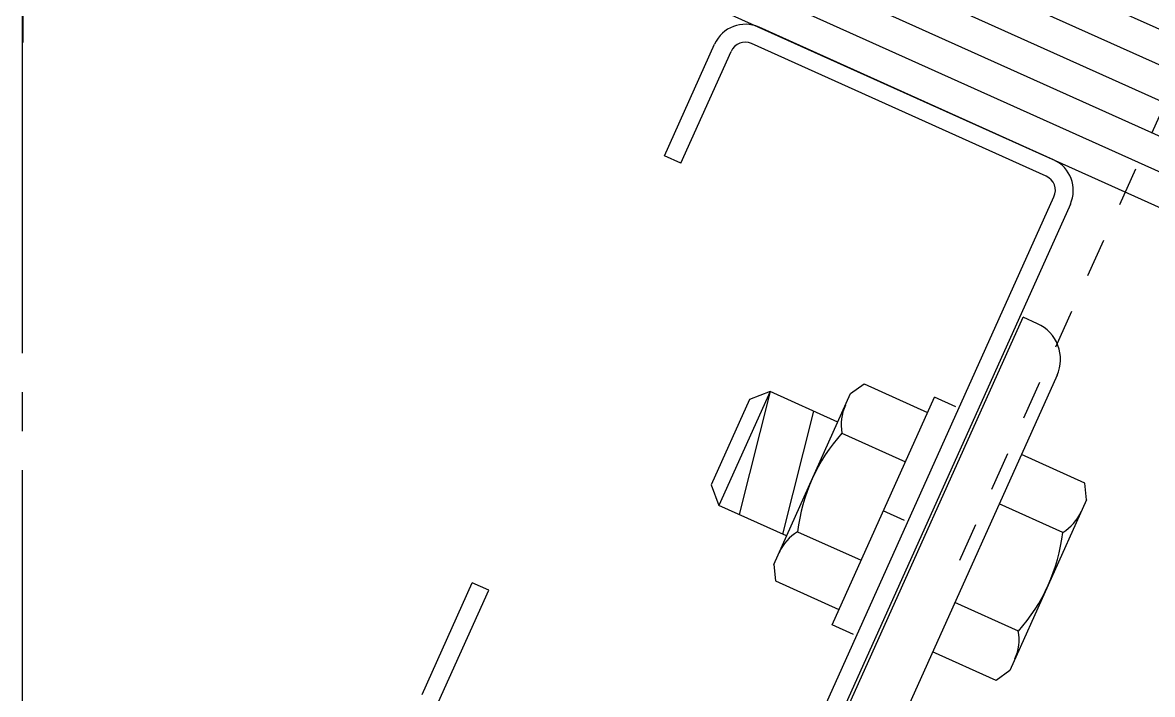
# Model space of a CAD drawing. Extents: x -1727 to 4652, y -2317 to 2357.
# Drawn here: x 2250.7 to 2395.5, y 353.5 to 439.6 of the extents above; entities that cross this region are included whole.
import ezdxf

# ---------------------------------------------------------------- set-up
doc = ezdxf.new("R2010")
doc.units = 0
doc.header["$LTSCALE"] = 5
doc.linetypes.add('DASHDOT', pattern=[43, 40, -1, 1, -1])
doc.linetypes.add('DOT', pattern=[2, 1, -1])
for name, color, linetype in [('0-1', 7, 'CONTINUOUS'), ('0-4', 7, 'CONTINUOUS'), ('0-F', 7, 'CONTINUOUS')]:
    doc.layers.add(name, color=color, linetype=linetype)

msp = doc.modelspace()

# ---------------------------------------------------------------- linework, layer by layer
at = {"layer": '0-1', "color": 4, "linetype": 'DASHDOT'}
msp.add_line((2250.6614, 182.1867), (2250.6614, 828.4776), dxfattribs=at)
at = {"layer": '0-4', "color": 3, "linetype": 'CONTINUOUS'}
for p, q in [((2947.7682, 190.5561), (2259.3583, 500.3398)), ((2250.7203, 436.9999), (2250.7203, 496.2155)), ((2946.0584, 186.7564), (2257.6484, 496.5402)), ((2944.3485, 182.9568), (2255.9385, 492.7405)), ((2942.6387, 179.1571), (2254.2286, 488.9409)), ((2940.9288, 175.3574), (2252.5187, 485.1413)), ((2939.219, 171.5578), (2250.8088, 481.3416))]:
    msp.add_line(p, q, dxfattribs=at)
at = {"layer": '0-4', "color": 4, "linetype": 'CONTINUOUS'}
for p, q in [((2382.8149, 421.9676), (2345.0613, 438.9567)), ((2332.9326, 422.483), (2339.3754, 436.8001)), ((2381.8709, 419.8703), (2344.1174, 436.8594)), ((2335.0301, 421.5392), (2341.4727, 435.8564)), ((2335.0301, 421.5392), (2332.9326, 422.483)), ((2345.3666, 333.8762), (2382.8741, 417.2259)), ((2384.9713, 416.2818), (2347.4639, 332.9323)), ((2342.0005, 319.7098), (2378.9345, 401.7826)), ((2380.7582, 400.9626), (2378.9345, 401.7826)), ((2383.2657, 394.3504), (2355.3603, 332.3403)), ((2356.8011, 392.0064), (2358.5385, 393.2582)), ((2358.5385, 393.2582), (2366.6808, 389.594)), ((2343.8514, 391.2515), (2338.9266, 380.3092)), ((2346.4961, 392.2546), (2339.9305, 377.6643)), ((2346.4961, 392.2546), (2342.5038, 376.5064)), ((2346.4961, 392.2546), (2343.8514, 391.2515)), ((2355.1582, 388.3559), (2346.4961, 392.2546)), ((2346.9514, 370.1201), (2356.8011, 392.0064)), ((2354.429, 362.3684), (2367.5605, 391.5476)), ((2370.2966, 390.3167), (2367.5605, 391.5476)), ((2352.0523, 389.7539), (2348.0589, 374.0058)), ((2355.6964, 386.9398), (2363.8367, 383.2759)), ((2386.8347, 380.5239), (2378.6935, 384.188)), ((2338.9266, 380.3092), (2339.9305, 377.6643)), ((2387.0504, 378.391), (2386.8347, 380.5239)), ((2387.0504, 378.391), (2377.2009, 356.5044)), ((2348.5926, 373.7666), (2339.9305, 377.6643)), ((2363.7309, 375.7264), (2360.9946, 376.9574)), ((2383.9914, 374.2058), (2375.8502, 377.8688)), ((2350.0104, 374.3053), (2358.1517, 370.6421)), ((2346.9514, 370.1201), (2347.1674, 367.9867)), ((2347.1674, 367.9867), (2355.3086, 364.3229)), ((2301.8679, 353.4505), (2308.3107, 367.7677)), ((2303.9654, 352.5068), (2310.4082, 366.824)), ((2310.4082, 366.824), (2308.3107, 367.7677)), ((2378.3055, 361.571), (2370.1642, 365.2351)), ((2357.1654, 361.1363), (2354.429, 362.3684)), ((2375.4633, 355.2528), (2367.3212, 358.9167)), ((2377.2009, 356.5044), (2375.4633, 355.2528))]:
    msp.add_line(p, q, dxfattribs=at)
for centre, radius, start, end in [((2343.2967, 435.0355), 4.3, 65.7721, 155.7721), ((2343.2967, 435.0355), 2, 65.7721, 155.7721), ((2381.05, 418.0465), 4.3, 335.7721, 425.7721), ((2381.05, 418.0465), 2, 335.7721, 425.7721), ((2378.7076, 396.4025), 4.999, 335.7693, 425.78), ((2361.7498, 388.0232), 6.147, 156.1305, 190.1377), ((2372.758, 371.6666), 22.899, 138.1679, 173.3834), ((2380.7848, 379.4522), 6.148, 301.444, 335.4463), ((2353.2238, 369.0504), 6.158, 121.4444, 155.3991), ((2361.2084, 376.8618), 22.936, 318.196, 353.3528), ((2372.2511, 360.4905), 6.148, 336.1073, 370.122)]:
    msp.add_arc(centre, radius, start, end, dxfattribs=at)
at = {"layer": '0-F', "color": 1, "linetype": 'DOT'}
msp.add_line((2370.7925, 370.6511), (2484.9805, 624.4055), dxfattribs=at)

doc.saveas('drawing.dxf')
